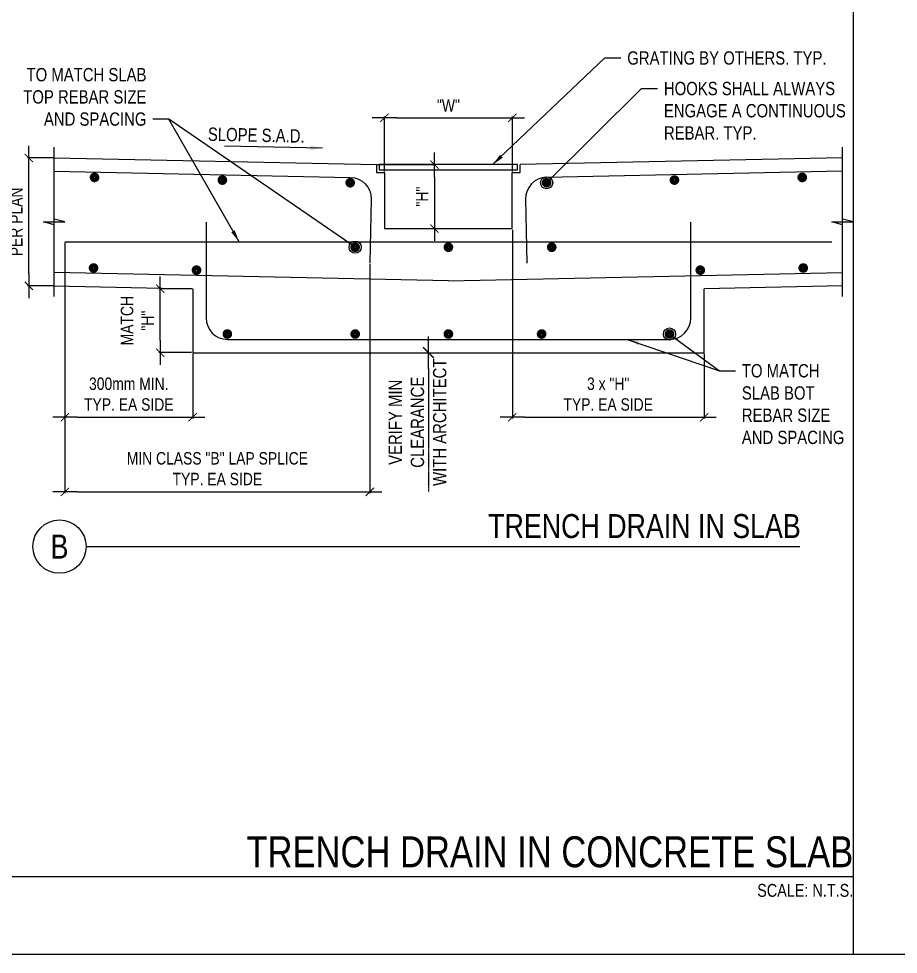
# Model space of a CAD drawing. Header units: millimetres. Extents: x 2010 to 89904, y -16050 to 57150.
# Drawn here: x 55935 to 72920, y -16050 to 2009 of the extents above; entities that cross this region are included whole.
import ezdxf
from ezdxf.enums import TextEntityAlignment as Align

# ---------------------------------------------------------------- set-up
doc = ezdxf.new("R2010")
doc.units = ezdxf.units.MM
doc.linetypes.add('HIDDEN2', pattern=[0.1875, 0.125, -0.0625])
doc.layers.add('NPLT-JLA', color=193, linetype='Continuous', plot=False)
for name, color, linetype in [('S-G-BREK', 2, 'Continuous'), ('S-G-DIMS', 1, 'Continuous'), ('S-G-HDN2', 1, 'HIDDEN2'), ('S-G-LEDR', 2, 'Continuous'), ('S-G-MEDM', 3, 'Continuous'), ('S-G-STTL', 4, 'Continuous'), ('S-G-TEXT', 3, 'Continuous'), ('S-G-THCK', 6, 'Continuous'), ('S-G-THIN', 1, 'Continuous'), ('S-G-TITL', 7, 'Continuous'), ('S-G-TITLREF', 4, 'Continuous'), ('S-LOCI-REBAR-1', 4, 'Continuous')]:
    doc.layers.add(name, color=color, linetype=linetype)
doc.styles.add('ARIAL', font='arial.ttf', dxfattribs={"width": 0.8})
doc.dimstyles.new('ARIALDIMS', dxfattribs={"dimscale": 12, "dimtxt": 20, "dimasz": 19.5, "dimexe": 2.25, "dimexo": 1.75, "dimgap": 10, "dimtad": 1, "dimzin": 3, "dimdsep": 46, "dimtxsty": 'ARIAL', "dimblk1": 'nyatick', "dimblk2": 'nyatick', "dimsah": 1, "dimcen": 2.25, "dimclrd": 1, "dimclre": 1, "dimclrt": 2, "dimadec": 0, "dimazin": 0, "dimtfac": 1, "dimtmove": 0, "dimatfit": 3, "dimfxl": 1, "dimfrac": 2, "dimtolj": 1, "dimtzin": 0, "dimarcsym": 0})

# ---------------------------------------------------------------- blocks, each defined once
blk = doc.blocks.new('nyatick')
at = {"layer": 'S-G-DIMS'}
blk.add_line((-1.005, 0), (1.005, 0), dxfattribs=at)
at = {"layer": 'S-G-DIMS', "const_width": 0.08}
blk.add_lwpolyline([(0.34, 0.34), (-0.34, -0.34)], dxfattribs=at)
blk = doc.blocks.new('*D597')
at = {"layer": 'Defpoints', "color": 0, "transparency": 16777216}
for p in [(62844, -808), (62998, -2042), (63964, -2042)]:
    blk.add_point(p, dxfattribs=at)
at = {"layer": 'S-G-DIMS', "color": 1, "lineweight": -2, "transparency": 16777216}
for p, q in [((62865, -808), (63991, -808)), ((63964, -1042), (63964, -1808)), ((63019, -2042), (63991, -2042))]:
    blk.add_line(p, q, dxfattribs=at)
at = {"layer": 'S-G-DIMS', "color": 1, "lineweight": -2, "transparency": 16777216, "xscale": 234, "yscale": 234, "zscale": 234}
for p, rotation in [((63964, -808), 90), ((63964, -2042), 270)]:
    blk.add_blockref('nyatick', p, dxfattribs=dict(at, rotation=rotation))
at = {"layer": 'S-G-DIMS', "color": 2, "transparency": 16777216, "insert": (63724, -1425), "char_height": 240, "attachment_point": 5, "rotation": 90, "style": 'ARIAL'}
blk.add_mtext('\\A1;"H"', dxfattribs=at)
blk = doc.blocks.new('*D598')
at = {"layer": 'Defpoints', "color": 0, "transparency": 16777216}
for p in [(56131, -678), (56621, -678), (56621, -3147)]:
    blk.add_point(p, dxfattribs=at)
at = {"layer": 'S-G-DIMS', "color": 1, "lineweight": -2, "transparency": 16777216}
for p, q in [((56600, -678), (56104, -678)), ((56131, -2913), (56131, -912)), ((56600, -3147), (56104, -3147))]:
    blk.add_line(p, q, dxfattribs=at)
at = {"layer": 'S-G-DIMS', "color": 1, "lineweight": -2, "transparency": 16777216, "xscale": 234, "yscale": 234, "zscale": 234}
for p, rotation in [((56131, -678), 90), ((56131, -3147), 270)]:
    blk.add_blockref('nyatick', p, dxfattribs=dict(at, rotation=rotation))
at = {"layer": 'S-G-DIMS', "color": 2, "transparency": 16777216, "insert": (55689, -1913), "char_height": 240, "attachment_point": 5, "rotation": 90, "style": 'ARIAL'}
blk.add_mtext('\\A1;THICKNESS\\PPER PLAN', dxfattribs=at)
blk = doc.blocks.new('*D599')
at = {"layer": 'Defpoints', "color": 0, "transparency": 16777216}
for p in [(65467, 96), (62998, -962), (65467, -962)]:
    blk.add_point(p, dxfattribs=at)
at = {"layer": 'S-G-DIMS', "color": 1, "lineweight": -2, "transparency": 16777216}
for p, q in [((62998, -941), (62998, 123)), ((63232, 96), (65233, 96)), ((65467, -941), (65467, 123))]:
    blk.add_line(p, q, dxfattribs=at)
at = {"layer": 'S-G-DIMS', "color": 1, "lineweight": -2, "transparency": 16777216, "xscale": 234, "yscale": 234, "zscale": 234, "rotation": 180}
blk.add_blockref('nyatick', (62998, 96), dxfattribs=at)
at = {"layer": 'S-G-DIMS', "color": 1, "lineweight": -2, "transparency": 16777216, "xscale": 234, "yscale": 234, "zscale": 234}
blk.add_blockref('nyatick', (65467, 96), dxfattribs=at)
at = {"layer": 'S-G-DIMS', "color": 2, "transparency": 16777216, "insert": (64233, 336), "char_height": 240, "attachment_point": 5, "style": 'ARIAL'}
blk.add_mtext('\\A1;"W"', dxfattribs=at)
blk = doc.blocks.new('*D600')
at = {"layer": 'Defpoints', "color": 0, "transparency": 16777216}
for p in [(58669, -3203), (59295, -3203), (59295, -4437)]:
    blk.add_point(p, dxfattribs=at)
at = {"layer": 'S-G-DIMS', "color": 1, "lineweight": -2, "transparency": 16777216}
for p, q in [((59274, -3203), (58642, -3203)), ((58669, -4203), (58669, -3437)), ((59274, -4437), (58642, -4437))]:
    blk.add_line(p, q, dxfattribs=at)
at = {"layer": 'S-G-DIMS', "color": 1, "lineweight": -2, "transparency": 16777216, "xscale": 234, "yscale": 234, "zscale": 234}
for p, rotation in [((58669, -3203), 90), ((58669, -4437), 270)]:
    blk.add_blockref('nyatick', p, dxfattribs=dict(at, rotation=rotation))
at = {"layer": 'S-G-DIMS', "color": 2, "transparency": 16777216, "insert": (58226, -3820), "char_height": 240, "attachment_point": 5, "rotation": 90, "style": 'ARIAL'}
blk.add_mtext('\\A1;MATCH\\P"H"', dxfattribs=at)
blk = doc.blocks.new('*D601')
at = {"layer": 'Defpoints', "color": 0, "transparency": 16777216}
for p in [(65467, -2042), (69170, -4437), (69170, -5684)]:
    blk.add_point(p, dxfattribs=at)
at = {"layer": 'S-G-DIMS', "color": 1, "lineweight": -2, "transparency": 16777216}
for p, q in [((65467, -2063), (65467, -5711)), ((69170, -4458), (69170, -5711)), ((65701, -5684), (68936, -5684))]:
    blk.add_line(p, q, dxfattribs=at)
at = {"layer": 'S-G-DIMS', "color": 1, "lineweight": -2, "transparency": 16777216, "xscale": 234, "yscale": 234, "zscale": 234, "rotation": 180}
blk.add_blockref('nyatick', (65467, -5684), dxfattribs=at)
at = {"layer": 'S-G-DIMS', "color": 1, "lineweight": -2, "transparency": 16777216, "xscale": 234, "yscale": 234, "zscale": 234}
blk.add_blockref('nyatick', (69170, -5684), dxfattribs=at)
at = {"layer": 'S-G-DIMS', "color": 2, "transparency": 16777216, "insert": (67318, -5239), "char_height": 240, "attachment_point": 5, "style": 'ARIAL'}
blk.add_mtext('\\A1;3 x "H"\\PTYP. EA SIDE', dxfattribs=at)
blk = doc.blocks.new('*D602')
at = {"layer": 'Defpoints', "color": 0, "transparency": 16777216}
for p in [(56827, -2299), (59295, -4437), (59295, -5684)]:
    blk.add_point(p, dxfattribs=at)
at = {"layer": 'S-G-DIMS', "color": 1, "lineweight": -2, "transparency": 16777216}
for p, q in [((56827, -2320), (56827, -5711)), ((59295, -4458), (59295, -5711)), ((57061, -5684), (59061, -5684))]:
    blk.add_line(p, q, dxfattribs=at)
at = {"layer": 'S-G-DIMS', "color": 1, "lineweight": -2, "transparency": 16777216, "xscale": 234, "yscale": 234, "zscale": 234, "rotation": 180}
blk.add_blockref('nyatick', (56827, -5684), dxfattribs=at)
at = {"layer": 'S-G-DIMS', "color": 1, "lineweight": -2, "transparency": 16777216, "xscale": 234, "yscale": 234, "zscale": 234}
blk.add_blockref('nyatick', (59295, -5684), dxfattribs=at)
at = {"layer": 'S-G-DIMS', "color": 2, "transparency": 16777216, "insert": (58061, -5239), "char_height": 240, "attachment_point": 5, "style": 'ARIAL'}
blk.add_mtext('\\A1;300mm MIN.\\PTYP. EA SIDE', dxfattribs=at)
blk = doc.blocks.new('*D603')
at = {"layer": 'Defpoints', "color": 0, "transparency": 16777216}
for p in [(56827, -2299), (62715, -2708), (62715, -7124)]:
    blk.add_point(p, dxfattribs=at)
at = {"layer": 'S-G-DIMS', "color": 1, "lineweight": -2, "transparency": 16777216}
for p, q in [((56827, -2320), (56827, -7151)), ((62715, -2729), (62715, -7151)), ((57061, -7124), (62481, -7124))]:
    blk.add_line(p, q, dxfattribs=at)
at = {"layer": 'S-G-DIMS', "color": 1, "lineweight": -2, "transparency": 16777216, "xscale": 234, "yscale": 234, "zscale": 234, "rotation": 180}
blk.add_blockref('nyatick', (56827, -7124), dxfattribs=at)
at = {"layer": 'S-G-DIMS', "color": 1, "lineweight": -2, "transparency": 16777216, "xscale": 234, "yscale": 234, "zscale": 234}
blk.add_blockref('nyatick', (62715, -7124), dxfattribs=at)
at = {"layer": 'S-G-DIMS', "color": 2, "transparency": 16777216, "insert": (59771, -6678), "char_height": 240, "attachment_point": 5, "style": 'ARIAL'}
blk.add_mtext('\\A1;MIN CLASS "B" LAP SPLICE\\PTYP. EA SIDE', dxfattribs=at)

msp = doc.modelspace()

# ---------------------------------------------------------------- linework, layer by layer
at = {"layer": 'NPLT-JLA'}
for p, q in [((72050, 57150), (72050, -16050)), ((56620.783, -3147.116), (56620.783, -677.906)), ((71844.277, -3147.116), (71844.277, -677.906)), ((2250, -16050), (89875, -16050))]:
    msp.add_line(p, q, dxfattribs=at)
at = {"layer": 'S-G-BREK'}
for points in [[(56620.783, -3352.572), (56620.783, -1967.635), (56415.06, -1912.511), (56826.506, -1912.511), (56620.783, -1857.388), (56620.783, -472.451)], [(71844.277, -3352.572), (71844.277, -1967.635), (71638.554, -1912.511), (72050, -1912.511), (71844.277, -1857.388), (71844.277, -472.451)]]:
    msp.add_lwpolyline(points, dxfattribs=at)
at = {"layer": 'S-G-DIMS', "color": 1}
msp.add_line((63847.821, -4745.755), (63847.821, -6027.356), dxfattribs=at)
at = {"layer": 'S-G-HDN2'}
msp.add_line((63847.821, -6027.356), (63847.821, -7124.364), dxfattribs=at)
at = {"layer": 'S-G-MEDM'}
for p, q in [((56620.783, -677.906), (62843.901, -807.554)), ((71844.277, -677.906), (65621.16, -807.554)), ((62843.901, -807.554), (62843.901, -961.847)), ((65621.16, -961.847), (65621.16, -807.554)), ((62843.901, -961.847), (62998.193, -961.847)), ((62998.193, -961.847), (62998.193, -2041.892)), ((65466.867, -2041.892), (65466.867, -961.847)), ((65466.867, -961.847), (65621.16, -961.847)), ((62998.193, -2041.892), (65466.867, -2041.892)), ((56620.783, -3147.116), (59295.181, -3202.833)), ((59295.181, -3202.833), (59295.181, -4437.17)), ((71844.277, -3147.116), (69169.88, -3202.833)), ((69169.88, -4437.17), (69169.88, -3202.833)), ((59295.181, -4437.17), (69169.88, -4437.17))]:
    msp.add_line(p, q, dxfattribs=at)
at = {"layer": 'S-G-STTL'}
msp.add_line((57237.952, -8180.357), (71021.386, -8180.357), dxfattribs=at)
msp.add_circle((56723.645, -8180.357), 514.307, dxfattribs=at)
at = {"layer": 'S-G-THCK'}
for p, q in [((56826.506, -2299.045), (71638.554, -2299.045)), ((64232.53, -3048.485), (56621.364, -2889.919)), ((64232.53, -3048.485), (71843.696, -2889.919))]:
    msp.add_line(p, q, dxfattribs=at)
for points in [[(56620.783, -935.116), (62338.383, -1054.232, -0.414213562), (62741.17, -1474.159), (62715.46, -2708.228)], [(71844.277, -935.116), (66126.677, -1054.232, 0.414213562), (65723.89, -1474.159), (65749.6, -2708.228)], [(59552.334, -1917.065), (59552.334, -3768.571, 0.414213562), (59963.78, -4180.017), (68501.28, -4180.017, 0.414213562), (68912.726, -3768.571), (68912.726, -1917.065)]]:
    msp.add_lwpolyline(points, format="xyb", dxfattribs=at)
at = {"layer": 'S-G-THIN'}
msp.add_lwpolyline([(62895.331, -910.416), (65569.729, -910.416), (65569.729, -807.554), (62895.331, -807.554)], close=True, dxfattribs=at)
at = {"layer": 'S-G-TITLREF'}
msp.add_line((37900, -14550), (72050, -14550), dxfattribs=at)
at = {"layer": 'S-LOCI-REBAR-1', "const_width": 83.5}
for points in [[(57348.543, -1053.161, 1), (57451.382, -1055.303, 1), (57348.543, -1053.161, 1), (57434.242, -1054.946, 1), (57365.683, -1053.518, 1), (57417.103, -1054.589, 1), (57382.823, -1053.875, 1), (57399.963, -1054.232, 1)], [(59816.682, -1104.581, 1), (59919.521, -1106.723, 1), (59816.682, -1104.581, 1), (59902.381, -1106.366, 1), (59833.822, -1104.938, 1), (59885.242, -1106.009, 1), (59850.962, -1105.295, 1), (59868.102, -1105.652, 1)], [(62284.821, -1156, 1), (62387.66, -1158.143, 1), (62284.821, -1156, 1), (62370.521, -1157.785, 1), (62301.961, -1156.357, 1), (62353.381, -1157.428, 1), (62319.101, -1156.714, 1), (62336.241, -1157.071, 1)], [(66180.239, -1156, -1), (66077.4, -1158.143, -1), (66180.239, -1156, -1), (66094.54, -1157.785, -1), (66163.099, -1156.357, -1), (66111.679, -1157.428, -1), (66145.959, -1156.714, -1), (66128.819, -1157.071, -1)], [(68648.378, -1104.581, -1), (68545.539, -1106.723, -1), (68648.378, -1104.581, -1), (68562.679, -1106.366, -1), (68631.238, -1104.938, -1), (68579.819, -1106.009, -1), (68614.098, -1105.295, -1), (68596.958, -1105.652, -1)], [(71116.517, -1053.161, -1), (71013.678, -1055.303, -1), (71116.517, -1053.161, -1), (71030.818, -1054.946, -1), (71099.377, -1053.518, -1), (71047.958, -1054.589, -1), (71082.237, -1053.875, -1), (71065.098, -1054.232, -1)], [(62483.886, -2401.907, 1), (62381.024, -2401.907, 1), (62483.886, -2401.907, 1), (62398.168, -2401.907, 1), (62466.742, -2401.907, 1), (62415.311, -2401.907, 1), (62449.598, -2401.907, 1), (62432.455, -2401.907, 1)], [(64283.961, -2401.907, 1), (64181.099, -2401.907, 1), (64283.961, -2401.907, 1), (64198.243, -2401.907, 1), (64266.817, -2401.907, 1), (64215.387, -2401.907, 1), (64249.674, -2401.907, 1), (64232.53, -2401.907, 1)], [(66176.198, -2401.907, -1), (66279.06, -2401.907, -1), (66176.198, -2401.907, -1), (66261.916, -2401.907, -1), (66193.342, -2401.907, -1), (66244.773, -2401.907, -1), (66210.485, -2401.907, -1), (66227.629, -2401.907, -1)], [(57329.261, -2801.783, -1), (57432.1, -2803.926, -1), (57329.261, -2801.783, -1), (57414.96, -2803.569, -1), (57346.401, -2802.14, -1), (57397.82, -2803.212, -1), (57363.54, -2802.497, -1), (57380.68, -2802.854, -1)], [(59317.154, -2843.198, -1), (59419.993, -2845.34, -1), (59317.154, -2843.198, -1), (59402.853, -2844.983, -1), (59334.294, -2843.555, -1), (59385.713, -2844.626, -1), (59351.434, -2843.912, -1), (59368.574, -2844.269, -1)], [(69147.906, -2843.198, 1), (69045.067, -2845.34, 1), (69147.906, -2843.198, 1), (69062.207, -2844.983, 1), (69130.766, -2843.555, 1), (69079.347, -2844.626, 1), (69113.627, -2843.912, 1), (69096.487, -2844.269, 1)], [(71135.799, -2801.783, 1), (71032.96, -2803.926, 1), (71135.799, -2801.783, 1), (71050.1, -2803.569, 1), (71118.66, -2802.14, 1), (71067.24, -2803.212, 1), (71101.52, -2802.497, 1), (71084.38, -2802.854, 1)], [(60015.211, -4077.155, 1), (59912.349, -4077.155, 1), (60015.211, -4077.155, 1), (59929.493, -4077.155, 1), (59998.067, -4077.155, 1), (59946.637, -4077.155, 1), (59980.924, -4077.155, 1), (59963.78, -4077.155, 1)], [(62483.886, -4077.155, 1), (62381.024, -4077.155, 1), (62483.886, -4077.155, 1), (62398.168, -4077.155, 1), (62466.742, -4077.155, 1), (62415.311, -4077.155, 1), (62449.598, -4077.155, 1), (62432.455, -4077.155, 1)], [(64283.961, -4077.155, 1), (64181.099, -4077.155, 1), (64283.961, -4077.155, 1), (64198.243, -4077.155, 1), (64266.817, -4077.155, 1), (64215.387, -4077.155, 1), (64249.674, -4077.155, 1), (64232.53, -4077.155, 1)], [(65981.175, -4077.155, -1), (66084.036, -4077.155, -1), (65981.175, -4077.155, -1), (66066.893, -4077.155, -1), (65998.318, -4077.155, -1), (66049.749, -4077.155, -1), (66015.462, -4077.155, -1), (66032.605, -4077.155, -1)], [(68449.849, -4077.155, -1), (68552.711, -4077.155, -1), (68449.849, -4077.155, -1), (68535.567, -4077.155, -1), (68466.993, -4077.155, -1), (68518.424, -4077.155, -1), (68484.137, -4077.155, -1), (68501.28, -4077.155, -1)]]:
    msp.add_lwpolyline(points, format="xyb", dxfattribs=at)

# ---------------------------------------------------------------- block references
at = {"layer": 'S-G-DIMS', "color": 1, "xscale": 308.584337349398, "yscale": 308.584337349398, "zscale": 308.584337349398, "rotation": 90}
msp.add_blockref('nyatick', (63847.821, -4437.17), dxfattribs=at)

# ---------------------------------------------------------------- texts
at = {"layer": 'S-G-DIMS', "color": 3, "insert": (63636.561, -5780.767), "char_height": 257.15362, "attachment_point": 5, "rotation": 90, "style": 'ARIAL'}
msp.add_mtext('\\A1;VERIFY MIN\\PCLEARANCE\\PWITH ARCHITECT', dxfattribs=at)
at = {"layer": 'S-G-LEDR', "color": 3, "char_height": 257.15362, "style": 'ARIAL'}
for s, insert, width, attachment_point in [('GRATING BY OTHERS. TYP.', (67686.562, 1379.559), 3894.92306, 1), ('TO MATCH SLAB TOP REBAR SIZE AND SPACING', (58402.13, -60.69), 2895.51888, 9), ('HOOKS SHALL ALWAYS ENGAGE A CONTINUOUS REBAR. TYP.', (68394.1, 790.321), 3633.81511, 1), ('TO MATCH SLAB BOT REBAR SIZE AND SPACING', (69898.832, -4657.944), 2151.1684, 1)]:
    msp.add_mtext(s, dxfattribs=dict(at, insert=insert, width=width, attachment_point=attachment_point))
at = {"layer": 'S-G-LEDR', "color": 3, "insert": (61454.109, -389.555), "char_height": 257.15362, "width": 3041.27215, "attachment_point": 9, "rotation": 358.8065106, "style": 'ARIAL'}
msp.add_mtext('SLOPE S.A.D.', dxfattribs=at)
at = {"layer": 'S-G-STTL', "style": 'ARIAL', "width": 0.8}
msp.add_text('TRENCH DRAIN IN SLAB', height=462.87651, dxfattribs=at).set_placement((65000.581, -8015.779))
msp.add_text('B', height=462.877, dxfattribs=at).set_placement((56723.645, -8180.357), align=Align.MIDDLE)
at = {"layer": 'S-G-TEXT', "color": 7, "insert": (72050, -14691.92), "char_height": 248.85672, "width": 1863.91779, "attachment_point": 3, "style": 'ARIAL'}
msp.add_mtext('\\W0.8000;SCALE: N.T.S.', dxfattribs=at)
at = {"layer": 'S-G-TITL', "insert": (72050, -13772.604), "char_height": 597.2561, "width": 17688.41199, "attachment_point": 3, "style": 'ARIAL'}
msp.add_mtext('TRENCH DRAIN IN CONCRETE SLAB', dxfattribs=at)

# ---------------------------------------------------------------- dimensions: what is measured, and where the dimension line sits
at = {"layer": 'S-G-DIMS'}
for base, p1, p2, text, picture, middle in [((65466.867, 96.249), (62998.193, -961.847), (65466.867, -961.847), '"W"', '*D599', (64232.53, 336.249)), ((69169.88, -5683.924), (65466.867, -2041.892), (69169.88, -4437.17), '3 x "H"\\PTYP. EA SIDE', '*D601', (67318.373, -5239.34)), ((59295.181, -5683.924), (56826.506, -2299.045), (59295.181, -4437.17), '300mm MIN.\\PTYP. EA SIDE', '*D602', (58060.843, -5239.34)), ((62715.46, -7124.364), (56826.506, -2299.045), (62715.46, -2708.228), 'MIN CLASS "B" LAP SPLICE\\PTYP. EA SIDE', '*D603', (59770.983, -6678.225))]:
    dim = msp.add_linear_dim(base=base, p1=p1, p2=p2, text=text, dimstyle='ARIALDIMS', dxfattribs=at)
    dim.commit()
    dim.dimension.update_dxf_attribs({"geometry": picture, "text_midpoint": middle})
dim = msp.add_linear_dim(base=(56130.702, -677.906), p1=(56620.783, -3147.116), p2=(56620.783, -677.906), angle=90, text='THICKNESS\\PPER PLAN', dimstyle='ARIALDIMS', dxfattribs=at)
dim.commit()
dim.dimension.update_dxf_attribs({"geometry": '*D598', "text_midpoint": (56130.702, -1912.511), "dimtype": 160})
for base, p1, p2, text, picture, middle in [((63963.971, -2041.892), (62843.901, -807.554), (62998.193, -2041.892), '"H"', '*D597', (63723.971, -1424.723)), ((58668.531, -3202.833), (59295.181, -4437.17), (59295.181, -3202.833), 'MATCH\\P"H"', '*D600', (58226.485, -3820.002))]:
    dim = msp.add_linear_dim(base=base, p1=p1, p2=p2, angle=90, text=text, dimstyle='ARIALDIMS', dxfattribs=at)
    dim.commit()
    dim.dimension.update_dxf_attribs({"geometry": picture, "text_midpoint": middle})

# ---------------------------------------------------------------- leaders
at = {"layer": 'S-G-LEDR', "annotation_type": 0, "has_hookline": 1}
for points, override, hookline_direction in [([(65086.502, -807.554), (67254.544, 1250.982), (67563.129, 1250.982)], {"dimgap": 0.05, "dimtad": 0}, 0), ([(66128.819, -1157.071), (67962.082, 661.744), (68270.667, 661.744)], {"dimtad": 0, "dimldrblk": 'DOTBLANK'}, 0), ([(60192.056, -2299.045), (58834.148, 67.887), (58525.564, 67.887)], {"dimgap": 0.05, "dimtad": 0}, 1), ([(67682.359, -4180.017), (69466.814, -4786.521), (69775.398, -4786.521)], {"dimgap": 0.05, "dimtad": 0}, 0)]:
    msp.add_leader(points, dimstyle='ARIALDIMS', override=override, dxfattribs=dict(at, hookline_direction=hookline_direction))
at = {"layer": 'S-G-LEDR'}
for points, override in [([(62432.455, -2401.907), (58834.148, 67.887)], {"dimtad": 0, "dimldrblk": 'DOTBLANK'}), ([(61800.794, -490.433), (59911.366, -451.07)], {"dimgap": 0.05, "dimtad": 0}), ([(68501.28, -4077.155), (69466.814, -4786.521)], {"dimgap": 0.05, "dimtad": 0, "dimldrblk": 'DOTBLANK'})]:
    msp.add_leader(points, dimstyle='ARIALDIMS', override=override, dxfattribs=at)

doc.saveas('drawing.dxf')
